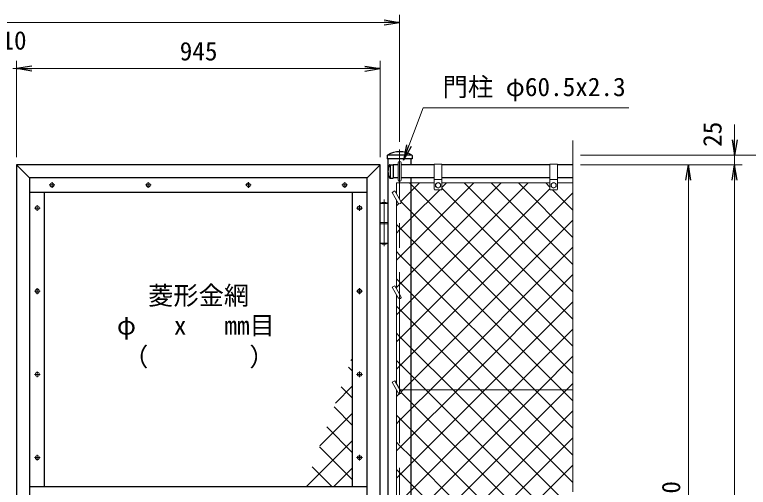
# Model space of a CAD drawing. Units: millimetres, scale not verified. Extents: x -4200 to 4200, y -2970 to 2970.
# Drawn here: x 1242 to 3148, y 424 to 1652 of the extents above; entities that cross this region are included whole.
import ezdxf
from ezdxf.enums import TextEntityAlignment as Align

# ---------------------------------------------------------------- set-up
doc = ezdxf.new("R2010")
doc.units = ezdxf.units.MM
doc.header["$LTSCALE"] = 10
doc.linetypes.add('USER1', pattern=[50.8, 31.75, -6.35, 6.35, -6.35])
for name, color, linetype, lineweight in [('0-0_D-STR1', 1, 'Continuous', 25), ('0-2_D-STR2', 7, 'Continuous', 13), ('0-3_D-STR3', 3, 'Continuous', 13), ('0-4_D-BMK', 2, 'USER1', 13), ('0-7_D-STR-TXT', 7, 'Continuous', 13), ('0-8_D-STR-DIM', 7, 'Continuous', 13)]:
    doc.layers.add(name, color=color, linetype=linetype, lineweight=lineweight)
doc.layers.add('0-9_0', color=7, linetype='Continuous')
doc.styles.add('ＭＳ ゴシック', font='')
doc.styles.get('ＭＳ ゴシック').set_extended_font_data('MS Gothic')

# ---------------------------------------------------------------- blocks, each defined once
blk = doc.blocks.new('_Open')
at = {"layer": '0-9_0'}
blk.add_line((-10, 1.667), (0, 0), dxfattribs=at)
blk.add_lwpolyline([(-10, -1.667), (0, 0), (-10, 0)], dxfattribs=at)

msp = doc.modelspace()

# ---------------------------------------------------------------- linework, layer by layer
at = {"layer": '0-0_D-STR1'}
for p, q in [((2210.21, 1285.65), (2210.21, 1277.59)), ((2274.41, 1277.59), (2210.21, 1277.59)), ((2274.08, 1286.59), (2210.55, 1286.59)), ((2272.56, 1261.59), (2272.56, 1277.59)), ((2274.41, 1285.65), (2274.41, 1277.59)), ((1247.06, 1261.59), (1247.06, 384.59)), ((2192.06, 1261.59), (1247.06, 1261.59)), ((1247.06, 1261.59), (1281.06, 1227.59)), ((2192.06, 1261.59), (2158.06, 1227.59)), ((2192.06, -508.41), (2192.06, 1261.59)), ((2216.98, 1262.09), (2225.31, 1262.09)), ((2217.31, 1262.09), (2217.31, 1227.09)), ((2225.31, 1262.09), (2225.31, 1227.09)), ((2238.31, 1261.59), (2225.31, 1261.59)), ((2332.31, 1261.59), (2246.31, 1261.59)), ((2632.31, 1261.59), (2352.31, 1261.59)), ((2692.31, 1261.59), (2652.31, 1261.59)), ((1281.06, 1227.59), (1281.06, 384.59)), ((2158.06, 1227.59), (1281.06, 1227.59)), ((2158.06, -474.41), (2158.06, 1227.59)), ((2216.98, 1227.09), (2225.31, 1227.09)), ((2238.31, 1227.59), (2225.31, 1227.59)), ((2332.31, 1227.59), (2246.31, 1227.59)), ((2272.56, -474.41), (2272.56, 1227.59)), ((2632.31, 1227.59), (2352.31, 1227.59)), ((2692.31, 1227.59), (2652.31, 1227.59)), ((2158.06, 1189.59), (1281.06, 1189.59)), ((1319.06, 1189.59), (1319.06, 426.59)), ((2120.06, 426.59), (2120.06, 1189.59)), ((1281.06, 426.59), (2158.06, 426.59))]:
    msp.add_line(p, q, dxfattribs=at)
msp.add_lwpolyline([(2212.06, 1277.59), (2212.06, -843.41), (2272.56, -843.41), (2272.56, -508.41)], dxfattribs=at)
for centre, radius, start, end in [((2211.71, 1285.65), 1.5, 120.85073, 180), ((2242.31, 1234.42), 61.17, 59.14927, 120.85073), ((2272.91, 1285.65), 1.5, 0, 59.14927), ((2247.54, 1244.59), 35.72, 151.52136, 208.47864), ((2216.98, 1261.09), 1, 90, 147.70173), ((2216.98, 1228.09), 1, 212.29827, 270)]:
    msp.add_arc(centre, radius, start, end, dxfattribs=at)
at = {"layer": '0-2_D-STR2'}
for p, q in [((2272.56, 1052.08), (2435.08, 1214.59)), ((2272.56, 981.37), (2505.79, 1214.59)), ((2352.31, 1202.54), (2364.37, 1214.59)), ((2692.31, 861.17), (2352.31, 1201.17)), ((2692.31, 931.88), (2409.6, 1214.59)), ((2692.31, 1002.59), (2480.31, 1214.59)), ((2692.31, 1073.3), (2551.02, 1214.59)), ((2632.31, 1204.01), (2621.73, 1214.59)), ((2692.31, 1144.01), (2639.73, 1196.59)), ((2234.31, 1155.25), (2240.24, 1161.18)), ((2242.31, 1099.04), (2234.31, 1107.04)), ((2272.56, 1068.79), (2242.31, 1099.04)), ((2663.76, 677.59), (2272.56, 1068.79)), ((2242.31, 1021.83), (2272.56, 1052.08)), ((2242.31, 1028.33), (2234.31, 1036.33)), ((2322.34, 677.59), (2692.31, 1047.56)), ((2234.31, 1013.83), (2242.31, 1021.83)), ((2272.56, 998.08), (2242.31, 1028.33)), ((2593.04, 677.59), (2272.56, 998.08)), ((2242.31, 951.12), (2272.56, 981.37)), ((2393.05, 677.59), (2692.31, 976.85)), ((2242.31, 957.62), (2234.31, 965.62)), ((2272.56, 927.37), (2242.31, 957.62)), ((2234.31, 943.12), (2242.31, 951.12)), ((2522.33, 677.59), (2272.56, 927.37)), ((2463.76, 677.59), (2692.31, 906.14)), ((2605.19, 677.59), (2692.31, 764.72)), ((2115.94, 754.03), (2120.06, 758.16)), ((2120.06, 726.31), (2109.64, 736.73)), ((2075.48, 642.86), (2120.06, 687.44)), ((2675.9, 677.59), (2692.31, 694.01)), ((2120.06, 655.6), (2090.77, 684.89)), ((2234.31, 660.27), (2241.69, 667.65)), ((2272.56, 627.81), (2322.34, 677.59)), ((2272.56, 557.1), (2393.05, 677.59)), ((2272.56, 486.39), (2463.76, 677.59)), ((2272.56, 344.97), (2605.19, 677.59)), ((2272.56, 274.26), (2675.9, 677.59)), ((2692.31, 507.62), (2522.33, 677.59)), ((2692.31, 578.33), (2593.04, 677.59)), ((2692.31, 649.04), (2663.76, 677.59)), ((2120.06, 584.89), (2071.91, 633.05)), ((2035.01, 531.68), (2120.06, 616.73)), ((2242.31, 597.56), (2272.56, 627.81)), ((2234.31, 589.56), (2242.31, 597.56)), ((2120.06, 514.18), (2053.04, 581.21)), ((2242.31, 526.85), (2272.56, 557.1)), ((2000.63, 426.59), (2120.06, 546.02)), ((2242.31, 533.35), (2234.31, 541.35)), ((2120.06, 443.47), (2034.17, 529.36)), ((2234.31, 518.85), (2242.31, 526.85)), ((2272.56, 503.1), (2242.31, 533.35)), ((2688.07, 87.59), (2272.56, 503.1)), ((2066.23, 426.59), (2015.3, 477.52)), ((2242.31, 456.14), (2272.56, 486.39)), ((2071.34, 426.59), (2120.06, 475.31)), ((2242.31, 462.64), (2234.31, 470.64)), ((2272.56, 432.39), (2242.31, 462.64)), ((2234.31, 448.14), (2242.31, 456.14)), ((2617.36, 87.59), (2272.56, 432.39))]:
    msp.add_line(p, q, dxfattribs=at)
for points in [[(2234.31, 872.41), (2242.31, 880.41), (2272.56, 910.66), (2576.5, 1214.59)], [(2245.73, 1166.67), (2272.56, 1193.5), (2293.66, 1214.59)], [(2692.31, 790.46), (2272.56, 1210.21), (2268.18, 1214.59)], [(2234.31, 801.69), (2242.31, 809.69), (2272.56, 839.94), (2632.31, 1199.69)], [(2234.31, 1084.54), (2242.31, 1092.54), (2272.56, 1122.79), (2346.37, 1196.59)], [(2234.31, 730.98), (2242.31, 738.98), (2272.56, 769.23), (2692.31, 1188.98)], [(2692.31, 719.75), (2272.56, 1139.5), (2246.04, 1166.02)], [(2246.26, 672.22), (2251.63, 677.59), (2272.56, 698.52), (2692.31, 1118.27)], [(2692.31, 436.91), (2451.62, 677.59), (2272.56, 856.66), (2242.31, 886.91), (2234.31, 894.91)], [(2677.36, 381.15), (2380.91, 677.59), (2272.56, 785.95), (2242.31, 816.2), (2234.31, 824.2)], [(2242.01, 385.12), (2242.31, 385.43), (2272.56, 415.68), (2534.48, 677.59), (2692.31, 835.43)], [(2692.31, 295.48), (2310.2, 677.59), (2272.56, 715.23), (2242.31, 745.48), (2234.31, 753.48)], [(2692.31, 224.77), (2272.56, 644.52), (2246.23, 670.86)], [(2234.31, 165.3), (2242.31, 173.3), (2272.56, 203.55), (2692.31, 623.3)], [(2692.31, 154.06), (2272.56, 573.81), (2242.31, 604.06), (2234.31, 612.06)], [(2237.56, 97.83), (2242.31, 102.59), (2272.56, 132.84), (2692.31, 552.59)], [(2234.31, 23.88), (2242.31, 31.88), (2272.56, 62.13), (2298.03, 87.59), (2692.31, 481.88)]]:
    msp.add_lwpolyline(points, dxfattribs=at)
at = {"layer": '0-3_D-STR3'}
for p, q in [((2238.31, 1222.59), (2238.31, 1266.59)), ((2246.31, 1222.59), (2246.31, 1266.59)), ((2332.31, 1263.59), (2332.31, 1198.59)), ((2352.31, 1263.59), (2332.31, 1263.59)), ((2352.31, 1263.59), (2352.31, 1198.59)), ((2632.31, 1263.59), (2632.31, 1198.59)), ((2652.31, 1263.59), (2632.31, 1263.59)), ((2652.31, 1263.59), (2652.31, 1198.59)), ((2352.31, 1223.59), (2332.31, 1223.59)), ((2652.31, 1223.59), (2632.31, 1223.59)), ((2234.31, 1214.59), (2332.31, 1214.59)), ((2234.31, 1186.45), (2234.31, 1214.59)), ((2335.81, 1212.34), (2342.31, 1216.09)), ((2335.81, 1212.34), (2335.81, 1204.85)), ((2342.31, 1216.09), (2348.81, 1212.34)), ((2348.81, 1212.34), (2348.81, 1204.85)), ((2352.31, 1214.59), (2632.31, 1214.59)), ((2635.81, 1212.34), (2642.31, 1216.09)), ((2635.81, 1212.34), (2635.81, 1204.85)), ((2642.31, 1216.09), (2648.81, 1212.34)), ((2648.81, 1212.34), (2648.81, 1204.85)), ((2652.31, 1214.59), (2692.31, 1214.59)), ((2222.92, 1190.18), (2229.85, 1194.18)), ((2222.92, 1190.18), (2238.85, 1162.59)), ((2229.85, 1194.18), (2245.78, 1166.59)), ((2350.31, 1196.59), (2334.31, 1196.59)), ((2650.31, 1196.59), (2634.31, 1196.59)), ((2192.56, 1163.09), (2192.56, 1161.59)), ((2192.56, 1163.09), (2211.56, 1163.09)), ((2211.56, 1163.09), (2211.56, 1161.59)), ((2234.31, 939.95), (2234.31, 1170.45)), ((2212.06, 1161.59), (2192.06, 1161.59)), ((2192.06, 1161.59), (2192.06, 1058.59)), ((2212.06, 1161.59), (2212.06, 1058.59)), ((2212.06, 1111.59), (2192.06, 1111.59)), ((2212.06, 1108.59), (2192.06, 1108.59)), ((2212.06, 1058.59), (2192.06, 1058.59)), ((2192.56, 1058.59), (2192.56, 1057.09)), ((2211.56, 1057.09), (2192.56, 1057.09)), ((2211.56, 1058.59), (2211.56, 1057.09)), ((2222.92, 943.68), (2229.85, 947.68)), ((2222.92, 943.68), (2238.85, 916.09)), ((2229.85, 947.68), (2245.78, 920.09)), ((2234.31, 693.45), (2234.31, 923.95)), ((2222.92, 697.18), (2229.85, 701.18)), ((2222.92, 697.18), (2238.85, 669.59)), ((2229.85, 701.18), (2245.78, 673.59)), ((2234.31, 398.45), (2234.31, 677.45)), ((2692.31, 677.59), (2243.47, 677.59))]:
    msp.add_line(p, q, dxfattribs=at)
for points in [[(2335.81, 1204.85), (2342.31, 1201.09), (2348.81, 1204.85)], [(2635.81, 1204.85), (2642.31, 1201.09), (2648.81, 1204.85)]]:
    msp.add_lwpolyline(points, dxfattribs=at)
for centre, radius in [((1339.56, 1209.59), 5.25), ((1589.56, 1209.59), 5.25), ((1849.56, 1209.59), 5.25), ((2099.56, 1209.59), 5.25), ((2342.31, 1208.59), 6.49), ((2642.31, 1208.59), 6.49), ((1301.06, 1149.59), 5.25), ((2138.06, 1149.59), 5.25), ((1301.06, 933.59), 5.25), ((2138.06, 933.59), 5.25), ((1301.06, 717.59), 5.25), ((2138.06, 717.59), 5.25), ((1301.06, 501.59), 5.25), ((2138.06, 501.59), 5.25)]:
    msp.add_circle(centre, radius, dxfattribs=at)
for centre, radius, start, end in [((2242.31, 1266.59), 4, 0, 180), ((2242.31, 1222.59), 4, 180, 0), ((2334.31, 1198.59), 2, 180, 270), ((2350.31, 1198.59), 2, 270, 0), ((2634.31, 1198.59), 2, 180, 270), ((2650.31, 1198.59), 2, 270, 0), ((2202.06, 1133.76), 30.83, 72.05475, 107.94525), ((2242.31, 1164.59), 4, 210, 30), ((2202.06, 1086.43), 30.83, 252.05475, 287.94525), ((2242.31, 918.09), 4, 210, 30), ((2242.31, 671.59), 4, 210, 30)]:
    msp.add_arc(centre, radius, start, end, dxfattribs=at)
at = {"layer": '0-4_D-BMK'}
for p, q in [((2242.31, -858.41), (2242.31, 1301.59)), ((1347, 1209.59), (1332.12, 1209.59)), ((1339.56, 1217.03), (1339.56, 1202.15)), ((1597, 1209.59), (1582.12, 1209.59)), ((1589.56, 1217.03), (1589.56, 1202.15)), ((1857, 1209.59), (1842.12, 1209.59)), ((1849.56, 1217.03), (1849.56, 1202.15)), ((2107, 1209.59), (2092.12, 1209.59)), ((2099.56, 1217.03), (2099.56, 1202.15)), ((2202.06, 1171.3), (2202.06, 1050.87)), ((1308.5, 1149.59), (1293.62, 1149.59)), ((1301.06, 1157.03), (1301.06, 1142.15)), ((2145.5, 1149.59), (2130.62, 1149.59)), ((2138.06, 1157.03), (2138.06, 1142.15)), ((1301.06, 941.03), (1301.06, 926.15)), ((2138.06, 941.03), (2138.06, 926.15)), ((1308.5, 933.59), (1293.62, 933.59)), ((2145.5, 933.59), (2130.62, 933.59)), ((1301.06, 725.03), (1301.06, 710.15)), ((2138.06, 725.03), (2138.06, 710.15)), ((1308.5, 717.59), (1293.62, 717.59)), ((2145.5, 717.59), (2130.62, 717.59)), ((1308.5, 501.59), (1293.62, 501.59)), ((1301.06, 509.03), (1301.06, 494.15)), ((2145.5, 501.59), (2130.62, 501.59)), ((2138.06, 509.03), (2138.06, 494.15))]:
    msp.add_line(p, q, dxfattribs=at)
at = {"layer": '0-7_D-STR-TXT'}
msp.add_lwpolyline([(2837.7, 1409.59), (2303.02, 1409.59), (2253, 1276.04)], dxfattribs=at)
at = {"layer": '0-8_D-STR-DIM'}
for p, q in [((2242.31, 1321.59), (2242.31, 1651.59)), ((282.31, 1631.59), (2202.31, 1631.59)), ((1247.06, 1281.59), (1247.06, 1531.59)), ((1247.06, 1281.59), (1247.06, 1531.59)), ((2192.06, 1281.59), (2192.06, 1531.59)), ((1247.06, 1511.59), (1237.56, 1511.59)), ((1287.06, 1511.59), (2152.06, 1511.59)), ((1287.06, 1511.59), (1327.06, 1511.59)), ((3112.31, 1326.59), (3112.31, 1366.59)), ((2692.31, 412.25), (2692.31, 1324.59)), ((2712.31, 1286.59), (3252.31, 1286.59)), ((2712.31, 1286.59), (3132.31, 1286.59)), ((3112.31, 1261.59), (3112.31, 1286.59)), ((2712.31, 1261.59), (3012.31, 1261.59)), ((2712.31, 1261.59), (3132.31, 1261.59)), ((2712.31, 1261.59), (3132.31, 1261.59)), ((2992.31, -468.41), (2992.31, 1221.59)), ((3112.31, -498.41), (3112.31, 1221.59)), ((3112.31, 1221.59), (3112.31, 1181.59))]:
    msp.add_line(p, q, dxfattribs=at)

# ---------------------------------------------------------------- block references
at = {"layer": '0-7_D-STR-TXT', "xscale": 4, "yscale": 4, "rotation": 249.46512}
msp.add_blockref('_Open', (2252.29, 1274.16), dxfattribs=at)
at = {"layer": '0-8_D-STR-DIM', "xscale": 4, "yscale": 4}
for p in [(2242.31, 1631.59), (2192.06, 1511.59)]:
    msp.add_blockref('_Open', p, dxfattribs=at)
for p, rotation in [((1247.06, 1511.59), 180), ((1247.06, 1511.59), 180), ((3112.31, 1286.59), 270), ((2992.31, 1261.59), 90), ((3112.31, 1261.59), 90), ((3112.31, 1261.59), 90)]:
    msp.add_blockref('_Open', p, dxfattribs=dict(at, rotation=rotation))

# ---------------------------------------------------------------- texts
at = {"layer": '0-7_D-STR-TXT', "style": 'ＭＳ ゴシック'}
for s, p in [('門柱 φ60.5x2.3', (2353.95, 1425.61)), ('菱形金網', (1589.11, 883.99)), ('φ\u3000 x\u3000 mm目', (1507.89, 806.4)), ('（\u3000\u3000\u3000\u3000）', (1524.14, 724.75))]:
    msp.add_text(s, height=48.09, dxfattribs=at).set_placement(p, align=Align.BOTTOM_LEFT)
at = {"layer": '0-8_D-STR-DIM', "style": 'ＭＳ ゴシック'}
for s, p in [('10', (1207.91, 1546.34)), ('945', (1671.09, 1518.34))]:
    msp.add_text(s, height=48.09, dxfattribs=at).set_placement(p, align=Align.BOTTOM_LEFT)
for s, p in [('25', (3092.92, 1308.24)), ('1770', (2985.56, 309.69))]:
    msp.add_text(s, height=48.09, rotation=90, dxfattribs=at).set_placement(p, align=Align.BOTTOM_LEFT)

doc.saveas('drawing.dxf')
